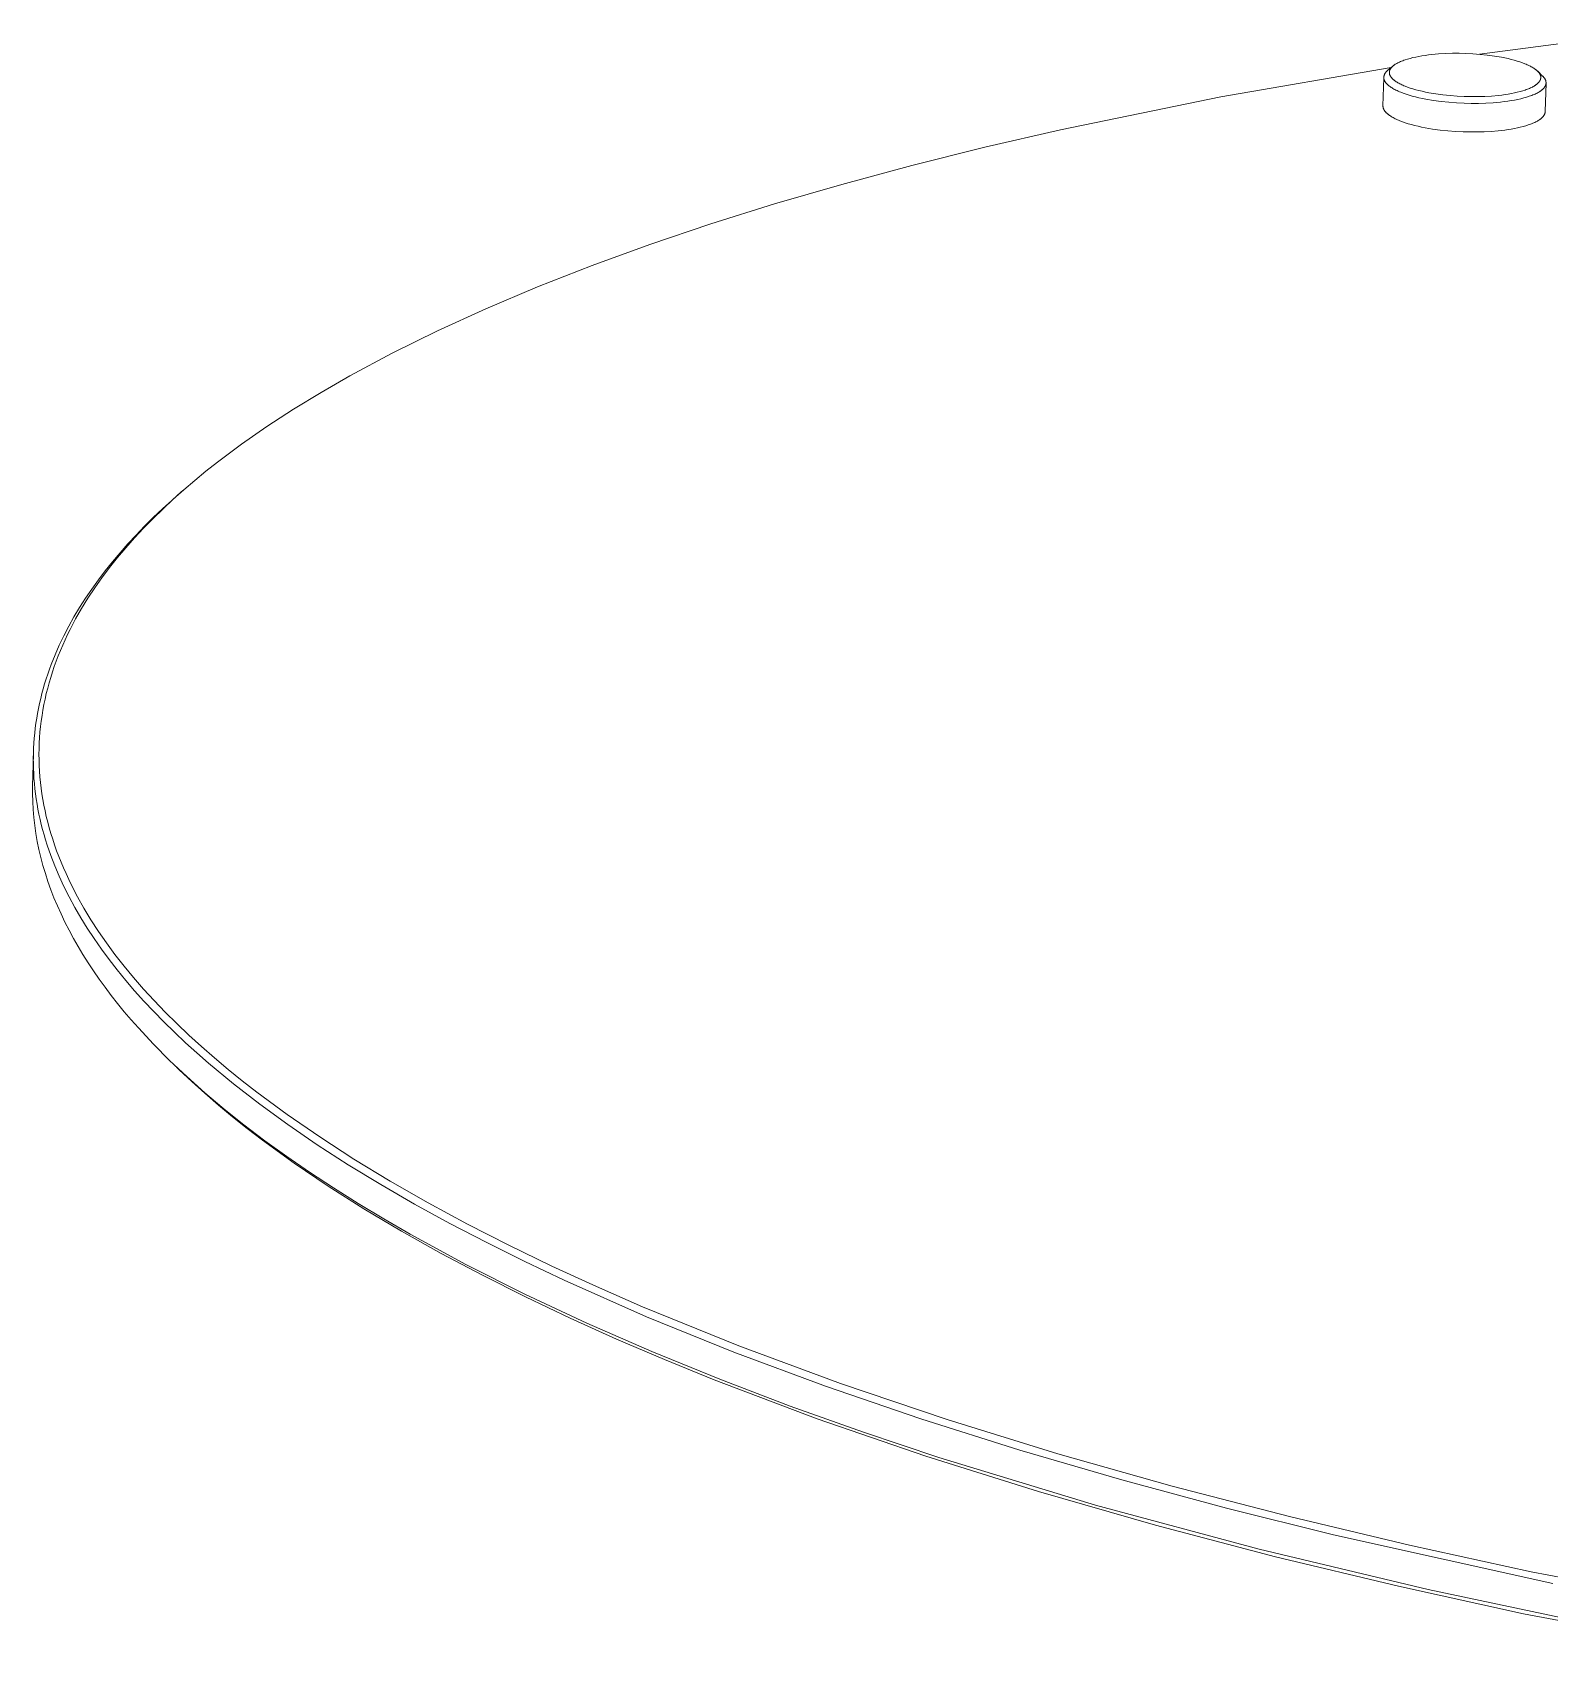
# Model space of a CAD drawing. Header units: inches. Extents: x 214 to 477, y -11 to 187.
# Drawn here: x 425.04 to 435.78, y 165.52 to 177.06 of the extents above; entities that cross this region are included whole.
import ezdxf

# ---------------------------------------------------------------- set-up
doc = ezdxf.new("R2010")
doc.units = ezdxf.units.IN
doc.layers.add('ZANO_R', color=7, linetype='Continuous', lineweight=0)

msp = doc.modelspace()

# ---------------------------------------------------------------- linework, layer by layer
at = {"layer": 'ZANO_R'}
for p, q in [((435.28633, 176.90789), (436.45971, 177.06146)), ((434.75946, 176.86831), (434.77692, 176.87387)), ((434.77692, 176.87387), (434.79548, 176.87913)), ((434.79548, 176.87913), (434.81505, 176.88406)), ((434.81505, 176.88406), (434.83555, 176.88866)), ((434.83555, 176.88866), (434.85689, 176.89291)), ((434.85689, 176.89291), (434.87897, 176.89678)), ((434.87897, 176.89678), (434.90169, 176.90029)), ((434.90169, 176.90029), (434.92496, 176.90341)), ((434.92496, 176.90341), (434.94866, 176.90615)), ((434.94866, 176.90615), (434.99696, 176.91049)), ((434.99696, 176.91049), (435.0458, 176.91334)), ((435.0458, 176.91334), (435.09446, 176.91477)), ((435.09446, 176.91477), (435.14226, 176.9149)), ((435.14226, 176.9149), (435.19041, 176.91379)), ((435.19041, 176.91379), (435.24012, 176.91135)), ((435.24012, 176.91135), (435.2908, 176.90749)), ((435.2908, 176.90749), (435.34176, 176.90214)), ((435.34176, 176.90214), (435.39221, 176.89528)), ((435.39221, 176.89528), (435.44131, 176.88694)), ((435.44131, 176.88694), (435.4651, 176.88224)), ((435.4651, 176.88224), (435.48824, 176.8772)), ((435.48824, 176.8772), (435.51064, 176.87183)), ((435.51064, 176.87183), (435.53219, 176.86617)), ((433.45455, 176.6057), (434.66142, 176.81391)), ((434.61073, 176.75469), (434.61035, 176.7527)), ((434.61117, 176.75666), (434.61073, 176.75469)), ((434.61168, 176.75861), (434.61117, 176.75666)), ((434.61226, 176.76055), (434.61168, 176.75861)), ((434.6129, 176.76246), (434.61226, 176.76055)), ((434.6136, 176.76435), (434.6129, 176.76246)), ((434.61437, 176.76622), (434.6136, 176.76435)), ((434.61521, 176.76806), (434.61437, 176.76622)), ((434.6161, 176.76987), (434.61521, 176.76806)), ((434.61706, 176.77165), (434.6161, 176.76987)), ((434.61808, 176.7734), (434.61706, 176.77165)), ((434.61915, 176.7751), (434.61808, 176.7734)), ((434.62029, 176.77678), (434.61915, 176.7751)), ((434.62148, 176.77841), (434.62029, 176.77678)), ((434.62272, 176.78), (434.62148, 176.77841)), ((434.62402, 176.78155), (434.62272, 176.78)), ((434.62537, 176.78305), (434.62402, 176.78155)), ((434.62677, 176.7845), (434.62537, 176.78305)), ((434.62822, 176.78591), (434.62677, 176.7845)), ((434.62972, 176.78727), (434.62822, 176.78591)), ((434.63126, 176.78857), (434.62972, 176.78727)), ((434.63284, 176.78982), (434.63126, 176.78857)), ((434.63447, 176.79102), (434.63284, 176.78982)), ((434.63614, 176.79216), (434.63447, 176.79102)), ((434.63614, 176.79216), (434.67211, 176.82311)), ((434.64835, 176.77903), (434.64836, 176.7799)), ((434.64835, 176.77817), (434.64835, 176.77903)), ((434.64838, 176.7773), (434.64835, 176.77817)), ((434.64836, 176.7799), (434.64838, 176.78077)), ((434.64838, 176.78077), (434.64843, 176.78165)), ((434.64842, 176.77643), (434.64838, 176.7773)), ((434.64848, 176.77557), (434.64842, 176.77643)), ((434.64843, 176.78165), (434.64849, 176.78252)), ((434.64855, 176.77471), (434.64848, 176.77557)), ((434.64849, 176.78252), (434.64857, 176.78339)), ((434.64864, 176.77384), (434.64855, 176.77471)), ((434.64857, 176.78339), (434.64867, 176.78427)), ((434.64875, 176.77298), (434.64864, 176.77384)), ((434.64867, 176.78427), (434.64879, 176.78515)), ((434.64888, 176.77213), (434.64875, 176.77298)), ((434.64879, 176.78515), (434.64893, 176.78602)), ((434.64902, 176.77127), (434.64888, 176.77213)), ((434.64893, 176.78602), (434.64908, 176.7869)), ((434.64918, 176.77041), (434.64902, 176.77127)), ((434.64908, 176.7869), (434.64925, 176.78778)), ((434.64935, 176.76956), (434.64918, 176.77041)), ((434.64925, 176.78778), (434.64944, 176.78866)), ((434.64954, 176.76871), (434.64935, 176.76956)), ((434.64944, 176.78866), (434.64965, 176.78954)), ((434.64975, 176.76786), (434.64954, 176.76871)), ((434.64965, 176.78954), (434.64988, 176.79042)), ((434.64997, 176.76701), (434.64975, 176.76786)), ((434.64988, 176.79042), (434.65013, 176.7913)), ((434.65021, 176.76616), (434.64997, 176.76701)), ((434.65013, 176.7913), (434.65039, 176.79219)), ((434.65047, 176.76531), (434.65021, 176.76616)), ((434.65039, 176.79219), (434.65067, 176.79307)), ((434.65103, 176.7636), (434.65047, 176.76531)), ((434.65067, 176.79307), (434.65098, 176.79395)), ((434.65098, 176.79395), (434.6513, 176.79484)), ((434.65166, 176.76188), (434.65103, 176.7636)), ((434.6513, 176.79484), (434.65164, 176.79572)), ((434.65164, 176.79572), (434.652, 176.79661)), ((434.65237, 176.76016), (434.65166, 176.76188)), ((434.652, 176.79661), (434.65238, 176.79749)), ((434.65314, 176.75843), (434.65237, 176.76016)), ((434.65238, 176.79749), (434.65278, 176.79838)), ((434.65278, 176.79838), (434.6532, 176.79926)), ((434.65398, 176.75669), (434.65314, 176.75843)), ((434.6532, 176.79926), (434.65364, 176.80015)), ((434.65364, 176.80015), (434.65457, 176.80192)), ((434.6549, 176.75495), (434.65398, 176.75669)), ((434.65457, 176.80192), (434.65559, 176.8037)), ((434.65589, 176.7532), (434.6549, 176.75495)), ((434.65559, 176.8037), (434.65668, 176.80547)), ((434.65668, 176.80547), (434.65786, 176.80724)), ((434.65786, 176.80724), (434.65912, 176.80901)), ((434.65912, 176.80901), (434.66045, 176.81078)), ((434.66045, 176.81078), (434.66187, 176.81255)), ((434.66187, 176.81255), (434.66337, 176.81432)), ((434.66337, 176.81432), (434.66496, 176.81608)), ((434.66496, 176.81608), (434.66662, 176.81784)), ((434.66662, 176.81784), (434.66837, 176.8196)), ((434.66837, 176.8196), (434.67021, 176.82135)), ((434.67021, 176.82135), (434.67213, 176.8231)), ((434.67213, 176.8231), (434.67413, 176.82484)), ((434.67413, 176.82484), (434.67621, 176.82658)), ((434.67621, 176.82658), (434.67838, 176.82831)), ((434.67838, 176.82831), (434.68064, 176.83003)), ((434.68064, 176.83003), (434.68297, 176.83175)), ((434.68297, 176.83175), (434.6854, 176.83346)), ((434.6854, 176.83346), (434.6879, 176.83516)), ((434.6879, 176.83516), (434.69049, 176.83686)), ((434.69049, 176.83686), (434.69593, 176.84022)), ((434.69593, 176.84022), (434.70169, 176.84354)), ((434.70169, 176.84354), (434.70779, 176.84683)), ((434.70779, 176.84683), (434.71422, 176.85006)), ((434.71422, 176.85006), (434.72098, 176.85325)), ((434.72098, 176.85325), (434.72805, 176.85638)), ((434.72805, 176.85638), (434.73544, 176.85945)), ((434.73544, 176.85945), (434.74314, 176.86247)), ((434.74314, 176.86247), (434.75115, 176.86542)), ((434.75115, 176.86542), (434.75946, 176.86831)), ((435.53219, 176.86617), (435.55281, 176.86022)), ((435.55281, 176.86022), (435.57242, 176.85402)), ((435.57242, 176.85402), (435.59095, 176.84758)), ((435.59095, 176.84758), (435.60833, 176.84095)), ((435.60833, 176.84095), (435.61657, 176.83756)), ((435.61657, 176.83756), (435.62451, 176.83414)), ((435.62451, 176.83414), (435.63213, 176.83068)), ((435.63213, 176.83068), (435.63945, 176.82719)), ((435.63945, 176.82719), (435.64644, 176.82367)), ((435.64644, 176.82367), (435.65311, 176.82013)), ((435.65311, 176.82013), (435.65946, 176.81656)), ((435.65946, 176.81656), (435.66548, 176.81298)), ((435.66548, 176.81298), (435.67118, 176.80938)), ((435.67118, 176.80938), (435.67655, 176.80578)), ((435.67655, 176.80578), (435.68159, 176.80217)), ((435.68159, 176.80217), (435.68631, 176.79856)), ((435.68631, 176.79856), (435.68855, 176.79675)), ((435.68855, 176.79675), (435.69071, 176.79494)), ((435.69071, 176.79494), (435.69278, 176.79314)), ((435.69278, 176.79314), (435.69478, 176.79133)), ((435.69478, 176.79133), (435.6967, 176.78953)), ((435.6967, 176.78953), (435.69853, 176.78773)), ((435.69853, 176.78773), (435.70029, 176.78594)), ((435.69854, 176.78774), (435.73318, 176.75382)), ((435.70029, 176.78594), (435.70197, 176.78414)), ((435.70197, 176.78414), (435.70357, 176.78235)), ((435.70357, 176.78235), (435.7051, 176.78057)), ((435.7051, 176.78057), (435.70655, 176.77878)), ((435.70655, 176.77878), (435.70792, 176.777)), ((435.70792, 176.777), (435.70921, 176.77523)), ((435.70921, 176.77523), (435.71043, 176.77346)), ((435.71043, 176.77346), (435.71157, 176.7717)), ((435.71157, 176.7717), (435.71264, 176.76994)), ((435.71264, 176.76994), (435.71364, 176.76819)), ((435.71364, 176.76819), (435.71457, 176.76645)), ((435.71457, 176.76645), (435.71542, 176.76471)), ((435.71542, 176.76471), (435.7162, 176.76298)), ((435.7162, 176.76298), (435.71691, 176.76126)), ((435.71691, 176.76126), (435.71755, 176.75954)), ((435.71755, 176.75954), (435.71812, 176.75784)), ((435.71812, 176.75784), (435.71838, 176.75699)), ((435.71838, 176.75699), (435.71863, 176.75614)), ((435.71863, 176.75614), (435.71885, 176.75529)), ((435.71885, 176.75529), (435.71906, 176.75444)), ((435.71906, 176.75444), (435.71926, 176.75359)), ((435.7351, 176.75203), (435.73318, 176.75382)), ((434.60327, 176.54248), (434.60894, 176.74165)), ((434.60954, 176.74467), (434.6095, 176.74265)), ((434.6095, 176.74265), (434.60954, 176.74063)), ((434.60964, 176.74669), (434.60954, 176.74467)), ((434.60954, 176.74063), (434.60965, 176.73861)), ((434.60981, 176.7487), (434.60964, 176.74669)), ((434.60965, 176.73861), (434.60982, 176.7366)), ((434.61005, 176.75071), (434.60981, 176.7487)), ((434.60982, 176.7366), (434.61006, 176.7346)), ((434.61035, 176.7527), (434.61005, 176.75071)), ((434.61006, 176.7346), (434.61037, 176.7326)), ((434.61037, 176.7326), (434.61075, 176.73062)), ((434.61075, 176.73062), (434.61101, 176.72971)), ((434.61101, 176.72971), (434.61128, 176.7288)), ((434.61128, 176.7288), (434.61188, 176.72697)), ((434.61188, 176.72697), (434.61256, 176.72513)), ((434.61256, 176.72513), (434.61331, 176.72328)), ((434.61331, 176.72328), (434.61414, 176.72143)), ((434.61414, 176.72143), (434.61504, 176.71956)), ((434.61504, 176.71956), (434.61602, 176.71769)), ((434.61602, 176.71769), (434.61708, 176.71582)), ((434.61708, 176.71582), (434.61822, 176.71393)), ((434.61822, 176.71393), (434.61944, 176.71204)), ((434.61944, 176.71204), (434.62073, 176.71015)), ((434.62073, 176.71015), (434.62211, 176.70825)), ((434.62211, 176.70825), (434.62357, 176.70634)), ((434.62357, 176.70634), (434.62511, 176.70443)), ((434.62511, 176.70443), (434.62674, 176.70251)), ((434.62674, 176.70251), (434.62845, 176.70059)), ((434.62845, 176.70059), (434.63024, 176.69867)), ((434.63024, 176.69867), (434.63211, 176.69674)), ((434.63211, 176.69674), (434.63407, 176.69481)), ((434.63407, 176.69481), (434.63612, 176.69288)), ((434.63612, 176.69288), (434.63825, 176.69095)), ((434.63825, 176.69095), (434.64047, 176.68901)), ((434.64047, 176.68901), (434.64277, 176.68707)), ((434.64277, 176.68707), (434.64516, 176.68514)), ((434.64516, 176.68514), (434.6502, 176.68126)), ((434.6502, 176.68126), (434.65559, 176.67739)), ((434.65559, 176.67739), (434.66133, 176.67352)), ((434.65695, 176.75144), (434.65589, 176.7532)), ((434.65808, 176.74968), (434.65695, 176.75144)), ((434.6593, 176.74791), (434.65808, 176.74968)), ((434.66058, 176.74613), (434.6593, 176.74791)), ((434.66194, 176.74435), (434.66058, 176.74613)), ((434.66133, 176.67352), (434.66742, 176.66966)), ((434.66338, 176.74257), (434.66194, 176.74435)), ((434.6649, 176.74078), (434.66338, 176.74257)), ((434.66649, 176.73899), (434.6649, 176.74078)), ((434.66817, 176.7372), (434.66649, 176.73899)), ((434.66742, 176.66966), (434.67386, 176.66582)), ((434.66992, 176.7354), (434.66817, 176.7372)), ((434.67175, 176.7336), (434.66992, 176.7354)), ((434.67366, 176.73179), (434.67175, 176.7336)), ((434.67565, 176.72999), (434.67366, 176.73179)), ((434.67386, 176.66582), (434.68066, 176.66199)), ((434.67771, 176.72818), (434.67565, 176.72999)), ((434.67987, 176.72637), (434.67771, 176.72818)), ((434.6821, 176.72457), (434.67987, 176.72637)), ((434.68066, 176.66199), (434.68779, 176.65819)), ((434.6868, 176.72095), (434.6821, 176.72457)), ((434.69183, 176.71733), (434.6868, 176.72095)), ((434.68779, 176.65819), (434.69528, 176.65441)), ((434.69719, 176.71372), (434.69183, 176.71733)), ((434.69528, 176.65441), (434.70311, 176.65067)), ((434.70288, 176.71012), (434.69719, 176.71372)), ((434.70889, 176.70654), (434.70288, 176.71012)), ((434.70311, 176.65067), (434.71127, 176.64695)), ((434.71523, 176.70297), (434.70889, 176.70654)), ((434.71127, 176.64695), (434.71977, 176.64328)), ((434.72189, 176.69942), (434.71523, 176.70297)), ((434.71977, 176.64328), (434.7286, 176.63965)), ((434.72888, 176.6959), (434.72189, 176.69942)), ((434.7286, 176.63965), (434.74721, 176.63252)), ((434.73618, 176.6924), (434.72888, 176.6959)), ((434.7438, 176.68893), (434.73618, 176.6924)), ((434.75174, 176.68551), (434.7438, 176.68893)), ((434.75998, 176.68212), (434.75174, 176.68551)), ((434.77735, 176.67547), (434.75998, 176.68212)), ((434.79588, 176.66903), (434.77735, 176.67547)), ((434.81549, 176.66281), (434.79588, 176.66903)), ((434.83612, 176.65685), (434.81549, 176.66281)), ((434.85768, 176.65117), (434.83612, 176.65685)), ((434.88009, 176.6458), (434.85768, 176.65117)), ((434.90325, 176.64074), (434.88009, 176.6458)), ((434.92706, 176.63603), (434.90325, 176.64074)), ((435.55404, 176.63896), (435.53354, 176.63435)), ((435.5736, 176.64391), (435.55404, 176.63896)), ((435.59215, 176.64918), (435.5736, 176.64391)), ((435.60961, 176.65475), (435.59215, 176.64918)), ((435.61791, 176.65764), (435.60961, 176.65475)), ((435.62591, 176.6606), (435.61791, 176.65764)), ((435.6336, 176.66362), (435.62591, 176.6606)), ((435.64098, 176.6667), (435.6336, 176.66362)), ((435.64804, 176.66984), (435.64098, 176.6667)), ((435.65479, 176.67303), (435.64804, 176.66984)), ((435.6612, 176.67627), (435.65479, 176.67303)), ((435.66729, 176.67956), (435.6612, 176.67627)), ((435.67304, 176.68288), (435.66729, 176.67956)), ((435.67846, 176.68625), (435.67304, 176.68288)), ((435.68104, 176.68795), (435.67846, 176.68625)), ((435.68354, 176.68965), (435.68104, 176.68795)), ((435.68596, 176.69136), (435.68354, 176.68965)), ((435.68829, 176.69308), (435.68596, 176.69136)), ((435.69053, 176.69481), (435.68829, 176.69308)), ((435.69269, 176.69654), (435.69053, 176.69481)), ((435.69477, 176.69828), (435.69269, 176.69654)), ((435.69676, 176.70003), (435.69477, 176.69828)), ((435.69867, 176.70178), (435.69676, 176.70003)), ((435.7005, 176.70353), (435.69867, 176.70178)), ((435.70224, 176.70529), (435.7005, 176.70353)), ((435.70072, 176.63691), (435.70689, 176.64048)), ((435.70389, 176.70705), (435.70224, 176.70529)), ((435.70547, 176.70881), (435.70389, 176.70705)), ((435.70696, 176.71058), (435.70547, 176.70881)), ((435.70689, 176.64048), (435.71269, 176.64409)), ((435.70837, 176.71235), (435.70696, 176.71058)), ((435.7097, 176.71412), (435.70837, 176.71235)), ((435.71095, 176.71589), (435.7097, 176.71412)), ((435.71211, 176.71767), (435.71095, 176.71589)), ((435.7132, 176.71944), (435.71211, 176.71767)), ((435.71269, 176.64409), (435.71546, 176.64591)), ((435.71421, 176.72122), (435.7132, 176.71944)), ((435.71513, 176.72299), (435.71421, 176.72122)), ((435.71557, 176.72388), (435.71513, 176.72299)), ((435.71546, 176.64591), (435.71813, 176.64773)), ((435.71598, 176.72476), (435.71557, 176.72388)), ((435.71638, 176.72565), (435.71598, 176.72476)), ((435.71675, 176.72653), (435.71638, 176.72565)), ((435.71711, 176.72742), (435.71675, 176.72653)), ((435.71744, 176.72831), (435.71711, 176.72742)), ((435.71776, 176.72919), (435.71744, 176.72831)), ((435.71806, 176.73007), (435.71776, 176.72919)), ((435.71834, 176.73096), (435.71806, 176.73007)), ((435.71813, 176.64773), (435.72072, 176.64957)), ((435.7186, 176.73184), (435.71834, 176.73096)), ((435.71884, 176.73272), (435.7186, 176.73184)), ((435.71906, 176.7336), (435.71884, 176.73272)), ((435.71927, 176.73449), (435.71906, 176.7336)), ((435.71926, 176.75359), (435.71944, 176.75273)), ((435.71945, 176.73537), (435.71927, 176.73449)), ((435.71944, 176.75273), (435.7196, 176.75188)), ((435.71962, 176.73624), (435.71945, 176.73537)), ((435.7196, 176.75188), (435.71975, 176.75102)), ((435.71977, 176.73712), (435.71962, 176.73624)), ((435.71975, 176.75102), (435.71988, 176.75016)), ((435.7199, 176.738), (435.71977, 176.73712)), ((435.71988, 176.75016), (435.71999, 176.7493)), ((435.72001, 176.73888), (435.7199, 176.738)), ((435.71999, 176.7493), (435.72009, 176.74844)), ((435.72011, 176.73975), (435.72001, 176.73888)), ((435.72009, 176.74844), (435.72017, 176.74758)), ((435.72018, 176.74063), (435.72011, 176.73975)), ((435.72017, 176.74758), (435.72023, 176.74671)), ((435.72024, 176.7415), (435.72018, 176.74063)), ((435.72023, 176.74671), (435.72027, 176.74585)), ((435.72028, 176.74237), (435.72024, 176.7415)), ((435.72027, 176.74585), (435.7203, 176.74498)), ((435.72031, 176.74324), (435.72028, 176.74237)), ((435.7203, 176.74498), (435.72031, 176.74411)), ((435.72031, 176.74411), (435.72031, 176.74324)), ((435.72072, 176.64957), (435.72322, 176.65141)), ((435.72322, 176.65141), (435.72562, 176.65326)), ((435.72562, 176.65326), (435.72794, 176.65512)), ((435.72794, 176.65512), (435.73016, 176.65698)), ((435.73016, 176.65698), (435.7323, 176.65885)), ((435.7323, 176.65885), (435.73434, 176.66073)), ((435.73434, 176.66073), (435.7363, 176.6626)), ((435.73696, 176.75018), (435.7351, 176.75203)), ((435.7363, 176.6626), (435.73816, 176.66449)), ((435.73876, 176.74827), (435.73696, 176.75018)), ((435.73816, 176.66449), (435.73994, 176.66638)), ((435.74049, 176.7463), (435.73876, 176.74827)), ((435.73994, 176.66638), (435.74163, 176.66827)), ((435.74216, 176.74428), (435.74049, 176.7463)), ((435.74163, 176.66827), (435.74322, 176.67016)), ((435.74376, 176.7422), (435.74216, 176.74428)), ((435.74322, 176.67016), (435.74473, 176.67206)), ((435.74529, 176.74007), (435.74376, 176.7422)), ((435.74473, 176.67206), (435.74616, 176.67395)), ((435.74675, 176.73789), (435.74529, 176.74007)), ((435.74616, 176.67395), (435.74749, 176.67585)), ((435.74814, 176.73566), (435.74675, 176.73789)), ((435.74749, 176.67585), (435.74874, 176.67775)), ((435.74945, 176.73339), (435.74814, 176.73566)), ((435.74874, 176.67775), (435.74991, 176.67966)), ((435.75069, 176.73108), (435.74945, 176.73339)), ((435.74991, 176.67966), (435.75098, 176.68156)), ((435.75185, 176.72873), (435.75069, 176.73108)), ((435.75098, 176.68156), (435.75197, 176.68346)), ((435.75749, 176.70423), (435.75161, 176.50238)), ((435.75294, 176.72634), (435.75185, 176.72873)), ((435.75197, 176.68346), (435.75244, 176.68441)), ((435.75244, 176.68441), (435.75288, 176.68536)), ((435.75288, 176.68536), (435.75331, 176.68631)), ((435.75394, 176.72392), (435.75294, 176.72634)), ((435.75331, 176.68631), (435.75371, 176.68726)), ((435.75371, 176.68726), (435.75409, 176.68821)), ((435.75487, 176.72146), (435.75394, 176.72392)), ((435.75409, 176.68821), (435.75445, 176.68916)), ((435.75445, 176.68916), (435.75479, 176.6901)), ((435.75479, 176.6901), (435.75511, 176.69105)), ((435.75571, 176.71898), (435.75487, 176.72146)), ((435.75511, 176.69105), (435.75541, 176.692)), ((435.75541, 176.692), (435.75569, 176.69294)), ((435.75569, 176.69294), (435.75595, 176.69389)), ((435.75595, 176.71807), (435.75571, 176.71898)), ((435.75618, 176.71716), (435.75595, 176.71807)), ((435.75595, 176.69389), (435.75618, 176.69483)), ((435.75639, 176.71625), (435.75618, 176.71716)), ((435.75618, 176.69483), (435.7564, 176.69578)), ((435.75658, 176.71533), (435.75639, 176.71625)), ((435.7564, 176.69578), (435.7566, 176.69672)), ((435.75676, 176.71441), (435.75658, 176.71533)), ((435.7566, 176.69672), (435.75678, 176.69766)), ((435.75691, 176.7135), (435.75676, 176.71441)), ((435.75678, 176.69766), (435.75694, 176.6986)), ((435.75705, 176.71258), (435.75691, 176.7135)), ((435.75694, 176.6986), (435.75708, 176.69954)), ((435.75717, 176.71166), (435.75705, 176.71258)), ((435.75708, 176.69954), (435.7572, 176.70048)), ((435.75728, 176.71073), (435.75717, 176.71166)), ((435.7572, 176.70048), (435.7573, 176.70142)), ((435.75736, 176.70981), (435.75728, 176.71073)), ((435.7573, 176.70142), (435.75738, 176.70236)), ((435.75743, 176.70888), (435.75736, 176.70981)), ((435.75738, 176.70236), (435.75745, 176.70329)), ((435.75748, 176.70795), (435.75743, 176.70888)), ((435.75745, 176.70329), (435.75749, 176.70423)), ((435.75751, 176.70702), (435.75748, 176.70795)), ((435.75749, 176.70423), (435.75752, 176.70516)), ((435.75752, 176.70609), (435.75751, 176.70702)), ((435.75752, 176.70516), (435.75752, 176.70609)), ((432.32137, 176.37388), (433.45455, 176.6057)), ((434.60327, 176.54247), (434.60325, 176.54089)), ((434.60325, 176.54089), (434.60329, 176.5393)), ((434.60329, 176.5393), (434.60338, 176.53772)), ((434.60338, 176.53772), (434.60352, 176.53614)), ((434.60352, 176.53614), (434.60371, 176.53457)), ((434.60371, 176.53457), (434.60395, 176.533)), ((434.60395, 176.533), (434.60425, 176.53144)), ((434.60425, 176.53144), (434.60459, 176.5299)), ((434.60459, 176.5299), (434.60499, 176.52836)), ((434.60499, 176.52836), (434.60525, 176.52745)), ((434.60525, 176.52745), (434.60552, 176.52654)), ((434.60552, 176.52654), (434.60612, 176.52471)), ((434.60612, 176.52471), (434.6068, 176.52287)), ((434.74721, 176.63252), (434.76706, 176.62562)), ((434.76706, 176.62562), (434.78807, 176.61896)), ((434.78807, 176.61896), (434.81018, 176.61257)), ((434.81018, 176.61257), (434.83328, 176.60649)), ((434.83328, 176.60649), (434.85729, 176.60073)), ((434.85729, 176.60073), (434.8821, 176.59531)), ((434.8821, 176.59531), (434.90762, 176.59026)), ((434.90762, 176.59026), (434.96029, 176.5813)), ((434.97623, 176.62767), (434.92706, 176.63603)), ((434.96029, 176.5813), (435.01441, 176.57394)), ((435.02674, 176.6208), (434.97623, 176.62767)), ((435.01441, 176.57394), (435.06909, 176.56819)), ((435.07776, 176.61544), (435.02674, 176.6208)), ((435.06909, 176.56819), (435.12347, 176.56405)), ((435.12852, 176.61157), (435.07776, 176.61544)), ((435.12347, 176.56405), (435.17681, 176.56143)), ((435.17831, 176.60913), (435.12852, 176.61157)), ((435.17681, 176.56143), (435.22848, 176.56024)), ((435.22652, 176.60802), (435.17831, 176.60913)), ((435.2744, 176.60815), (435.22652, 176.60802)), ((435.22848, 176.56024), (435.27977, 176.56039)), ((435.32311, 176.6096), (435.2744, 176.60815)), ((435.27977, 176.56039), (435.33197, 176.56193)), ((435.37202, 176.61246), (435.32311, 176.6096)), ((435.33197, 176.56193), (435.38436, 176.565)), ((435.42037, 176.61681), (435.37202, 176.61246)), ((435.38436, 176.565), (435.43617, 176.56967)), ((435.44409, 176.61956), (435.42037, 176.61681)), ((435.43617, 176.56967), (435.46159, 176.57261)), ((435.46737, 176.62269), (435.44409, 176.61956)), ((435.46159, 176.57261), (435.48653, 176.57597)), ((435.4901, 176.62621), (435.46737, 176.62269)), ((435.48653, 176.57597), (435.51089, 176.57974)), ((435.51219, 176.63009), (435.4901, 176.62621)), ((435.51089, 176.57974), (435.53456, 176.5839)), ((435.53354, 176.63435), (435.51219, 176.63009)), ((435.53456, 176.5839), (435.55742, 176.58847)), ((435.55742, 176.58847), (435.57939, 176.59341)), ((435.57939, 176.59341), (435.60035, 176.59871)), ((435.60035, 176.59871), (435.62023, 176.60436)), ((435.62023, 176.60436), (435.63893, 176.61033)), ((435.63893, 176.61033), (435.64782, 176.61343)), ((435.64782, 176.61343), (435.65639, 176.6166)), ((435.65639, 176.6166), (435.66463, 176.61984)), ((435.66463, 176.61984), (435.67254, 176.62314)), ((435.67254, 176.62314), (435.68011, 176.6265)), ((435.68011, 176.6265), (435.68733, 176.62992)), ((435.68733, 176.62992), (435.6942, 176.63339)), ((435.6942, 176.63339), (435.70072, 176.63691)), ((434.6068, 176.52287), (434.60755, 176.52102)), ((434.60755, 176.52102), (434.60838, 176.51916)), ((434.60838, 176.51916), (434.60928, 176.5173)), ((434.60928, 176.5173), (434.61026, 176.51543)), ((434.61026, 176.51543), (434.61132, 176.51355)), ((434.61132, 176.51355), (434.61246, 176.51166)), ((434.61246, 176.51166), (434.61368, 176.50977)), ((434.61368, 176.50977), (434.61497, 176.50788)), ((434.61497, 176.50788), (434.61635, 176.50597)), ((434.61635, 176.50597), (434.61781, 176.50406)), ((434.61781, 176.50406), (434.61935, 176.50215)), ((434.61935, 176.50215), (434.62097, 176.50023)), ((434.62097, 176.50023), (434.62268, 176.49831)), ((434.62268, 176.49831), (434.62447, 176.49639)), ((434.62447, 176.49639), (434.62635, 176.49446)), ((434.62635, 176.49446), (434.62831, 176.49253)), ((434.62831, 176.49253), (434.63035, 176.49059)), ((434.63035, 176.49059), (434.63248, 176.48866)), ((434.63248, 176.48866), (434.6347, 176.48672)), ((434.6347, 176.48672), (434.637, 176.48478)), ((434.637, 176.48478), (434.63939, 176.48284)), ((434.63939, 176.48284), (434.64443, 176.47896)), ((434.64443, 176.47896), (434.64982, 176.47509)), ((434.64982, 176.47509), (434.65556, 176.47122)), ((434.65556, 176.47122), (434.66165, 176.46736)), ((434.66165, 176.46736), (434.66809, 176.46351)), ((434.66809, 176.46351), (434.67489, 176.45968)), ((434.67489, 176.45968), (434.68202, 176.45588)), ((434.68202, 176.45588), (434.68951, 176.4521)), ((434.68951, 176.4521), (434.69733, 176.44835)), ((434.69733, 176.44835), (434.7055, 176.44463)), ((434.7055, 176.44463), (434.71399, 176.44095)), ((434.71399, 176.44095), (434.72282, 176.43732)), ((434.72282, 176.43732), (434.74143, 176.43019)), ((434.74143, 176.43019), (434.76128, 176.42328)), ((434.76128, 176.42328), (434.78229, 176.41662)), ((434.78229, 176.41662), (434.80439, 176.41023)), ((434.80439, 176.41023), (434.82749, 176.40414)), ((435.63127, 176.40743), (435.63969, 176.41033)), ((435.63969, 176.41033), (435.64782, 176.41329)), ((435.64782, 176.41329), (435.65567, 176.41631)), ((435.65567, 176.41631), (435.66322, 176.41939)), ((435.66322, 176.41939), (435.67048, 176.42252)), ((435.67048, 176.42252), (435.67743, 176.42571)), ((435.67743, 176.42571), (435.68408, 176.42894)), ((435.68408, 176.42894), (435.69042, 176.43222)), ((435.69042, 176.43222), (435.69644, 176.43554)), ((435.69644, 176.43554), (435.70216, 176.43891)), ((435.70216, 176.43891), (435.70755, 176.4423)), ((435.70755, 176.4423), (435.71263, 176.44573)), ((435.71263, 176.44573), (435.71505, 176.44746)), ((435.71505, 176.44746), (435.71738, 176.44919)), ((435.71738, 176.44919), (435.71964, 176.45093)), ((435.71964, 176.45093), (435.72182, 176.45267)), ((435.72182, 176.45267), (435.72392, 176.45443)), ((435.72392, 176.45443), (435.72594, 176.45618)), ((435.72594, 176.45618), (435.72789, 176.45794)), ((435.72789, 176.45794), (435.72975, 176.45971)), ((435.72975, 176.45971), (435.73153, 176.46148)), ((435.73153, 176.46148), (435.73323, 176.46325)), ((435.73323, 176.46325), (435.73486, 176.46502)), ((435.73486, 176.46502), (435.73641, 176.4668)), ((435.73641, 176.4668), (435.73788, 176.46858)), ((435.73788, 176.46858), (435.73927, 176.47037)), ((435.73927, 176.47037), (435.74058, 176.47215)), ((435.74058, 176.47215), (435.74182, 176.47394)), ((435.74182, 176.47394), (435.74298, 176.47572)), ((435.74298, 176.47572), (435.74407, 176.47751)), ((435.74407, 176.47751), (435.74508, 176.4793)), ((435.74508, 176.4793), (435.74601, 176.48108)), ((435.74601, 176.48108), (435.74687, 176.48287)), ((435.74687, 176.48287), (435.74766, 176.48465)), ((435.74766, 176.48465), (435.74803, 176.48555)), ((435.74803, 176.48555), (435.74838, 176.48644)), ((435.74838, 176.48644), (435.7487, 176.48733)), ((435.7487, 176.48733), (435.74902, 176.48822)), ((435.74902, 176.48822), (435.74931, 176.48911)), ((435.74931, 176.48911), (435.74959, 176.49)), ((435.74959, 176.49), (435.74984, 176.49089)), ((435.74984, 176.49089), (435.75008, 176.49178)), ((435.75008, 176.49178), (435.75031, 176.49267)), ((435.75031, 176.49267), (435.75051, 176.49355)), ((435.75051, 176.49355), (435.7507, 176.49444)), ((435.7507, 176.49444), (435.75087, 176.49532)), ((435.75087, 176.49532), (435.75102, 176.49621)), ((435.75102, 176.49621), (435.75116, 176.49709)), ((435.75116, 176.49709), (435.75127, 176.49798)), ((435.75127, 176.49798), (435.75138, 176.49886)), ((435.75138, 176.49886), (435.75146, 176.49974)), ((435.75146, 176.49974), (435.75153, 176.50062)), ((435.75153, 176.50062), (435.75158, 176.5015)), ((435.75158, 176.5015), (435.75161, 176.50238)), ((431.78424, 176.24987), (432.32137, 176.37388)), ((434.82749, 176.40414), (434.8515, 176.39837)), ((434.8515, 176.39837), (434.87631, 176.39295)), ((434.87631, 176.39295), (434.90182, 176.3879)), ((434.90182, 176.3879), (434.95449, 176.37894)), ((434.95449, 176.37894), (435.0086, 176.37157)), ((435.0086, 176.37157), (435.06327, 176.36582)), ((435.06327, 176.36582), (435.11765, 176.36167)), ((435.11765, 176.36167), (435.17098, 176.35906)), ((435.17098, 176.35906), (435.22264, 176.35787)), ((435.22264, 176.35787), (435.27077, 176.35797)), ((435.27077, 176.35797), (435.31973, 176.3593)), ((435.31973, 176.3593), (435.36895, 176.36196)), ((435.36895, 176.36196), (435.41778, 176.36603)), ((435.41778, 176.36603), (435.46552, 176.37153)), ((435.46552, 176.37153), (435.48875, 176.37483)), ((435.48875, 176.37483), (435.51144, 176.37848)), ((435.51144, 176.37848), (435.53349, 176.38249)), ((435.53349, 176.38249), (435.55482, 176.38684)), ((435.55482, 176.38684), (435.57534, 176.39152)), ((435.57534, 176.39152), (435.59497, 176.39653)), ((435.59497, 176.39653), (435.61364, 176.40184)), ((435.61364, 176.40184), (435.63127, 176.40743)), ((431.26752, 176.12087), (431.78424, 176.24987)), ((430.77173, 175.98722), (431.26752, 176.12087)), ((430.29724, 175.84926), (430.77173, 175.98722)), ((429.84439, 175.70733), (430.29724, 175.84926)), ((429.4134, 175.56177), (429.84439, 175.70733)), ((429.00441, 175.41292), (429.4134, 175.56177)), ((428.61751, 175.26113), (429.00441, 175.41292)), ((428.25266, 175.10675), (428.61751, 175.26113)), ((427.90981, 174.95009), (428.25266, 175.10675)), ((427.5888, 174.7915), (427.90981, 174.95009)), ((427.28941, 174.63128), (427.5888, 174.7915)), ((427.08625, 174.5146), (427.28941, 174.63128)), ((426.89066, 174.39516), (427.08625, 174.5146)), ((426.70303, 174.27298), (426.89066, 174.39516)), ((426.52375, 174.1481), (426.70303, 174.27298)), ((426.43736, 174.08466), (426.52375, 174.1481)), ((426.27134, 173.9558), (426.35321, 174.02056)), ((426.35321, 174.02056), (426.43736, 174.08466)), ((426.11464, 173.82434), (426.1918, 173.89039)), ((426.1918, 173.89039), (426.27134, 173.9558)), ((425.96765, 173.69034), (426.03991, 173.75766)), ((426.09734, 173.80949), (426.0292, 173.7495)), ((426.03991, 173.75766), (426.11464, 173.82434)), ((426.09734, 173.80949), (426.11459, 173.8244)), ((425.89792, 173.62241), (425.96765, 173.69034)), ((425.96306, 173.689), (425.89896, 173.62799)), ((426.0292, 173.7495), (425.96306, 173.689)), ((425.76621, 173.48471), (425.83076, 173.55386)), ((425.83691, 173.56648), (425.77697, 173.50448)), ((425.83076, 173.55386), (425.89792, 173.62241)), ((425.89896, 173.62799), (425.83691, 173.56648)), ((425.64515, 173.34464), (425.70432, 173.41497)), ((425.71916, 173.44198), (425.66352, 173.37901)), ((425.70432, 173.41497), (425.76621, 173.48471)), ((425.77697, 173.50448), (425.71916, 173.44198)), ((425.61008, 173.31556), (425.55888, 173.25164)), ((425.58872, 173.27373), (425.64515, 173.34464)), ((425.66352, 173.37901), (425.61008, 173.31556)), ((425.50994, 173.18726), (425.4633, 173.12242)), ((425.4843, 173.13024), (425.53509, 173.20226)), ((425.55888, 173.25164), (425.50994, 173.18726)), ((425.53509, 173.20226), (425.58872, 173.27373)), ((425.4633, 173.12242), (425.41898, 173.05715)), ((425.4364, 173.05767), (425.4843, 173.13024)), ((425.37703, 172.99143), (425.33747, 172.92529)), ((425.3494, 172.91095), (425.39141, 172.98457)), ((425.41898, 173.05715), (425.37703, 172.99143)), ((425.39141, 172.98457), (425.4364, 173.05767)), ((425.30033, 172.85873), (425.26564, 172.79175)), ((425.29203, 172.79957), (425.31039, 172.83682)), ((425.33747, 172.92529), (425.30033, 172.85873)), ((425.31039, 172.83682), (425.3494, 172.91095)), ((425.23343, 172.72438), (425.20373, 172.65662)), ((425.26564, 172.79175), (425.23343, 172.72438)), ((425.24156, 172.68709), (425.25761, 172.7247)), ((425.25761, 172.7247), (425.27443, 172.7622)), ((425.27443, 172.7622), (425.29203, 172.79957)), ((425.20373, 172.65662), (425.17657, 172.58847)), ((425.19811, 172.57356), (425.21181, 172.61152)), ((425.21181, 172.61152), (425.22629, 172.64936)), ((425.22629, 172.64936), (425.24156, 172.68709)), ((425.14063, 172.48557), (425.12995, 172.45108)), ((425.15196, 172.51996), (425.14063, 172.48557)), ((425.16394, 172.55426), (425.15196, 172.51996)), ((425.16182, 172.45903), (425.17311, 172.49732)), ((425.17657, 172.58847), (425.16394, 172.55426)), ((425.17311, 172.49732), (425.18521, 172.53549)), ((425.18521, 172.53549), (425.19811, 172.57356)), ((425.11055, 172.38186), (425.10183, 172.34712)), ((425.11992, 172.41651), (425.11055, 172.38186)), ((425.12995, 172.45108), (425.11992, 172.41651)), ((425.13278, 172.34354), (425.14165, 172.38214)), ((425.14165, 172.38214), (425.15133, 172.42064)), ((425.15133, 172.42064), (425.16182, 172.45903)), ((425.0864, 172.27739), (425.07968, 172.2424)), ((425.09378, 172.31229), (425.0864, 172.27739)), ((425.10183, 172.34712), (425.09378, 172.31229)), ((425.11113, 172.22714), (425.11752, 172.26604)), ((425.11752, 172.26604), (425.12474, 172.30484)), ((425.12474, 172.30484), (425.13278, 172.34354)), ((425.06827, 172.1722), (425.06357, 172.13698)), ((425.07364, 172.20734), (425.06827, 172.1722)), ((425.07968, 172.2424), (425.07364, 172.20734)), ((425.09696, 172.1099), (425.10084, 172.14907)), ((425.10084, 172.14907), (425.10557, 172.18815)), ((425.10557, 172.18815), (425.11113, 172.22714)), ((425.05358, 172.03088), (425.05162, 171.99537)), ((425.05623, 172.06632), (425.05358, 172.03088)), ((425.05956, 172.10168), (425.05623, 172.06632)), ((425.06357, 172.13698), (425.05956, 172.10168)), ((425.09036, 171.99186), (425.09171, 172.03129)), ((425.09171, 172.03129), (425.09391, 172.07064)), ((425.09391, 172.07064), (425.09696, 172.1099)), ((425.04501, 171.72928), (425.05022, 171.95459)), ((425.05035, 171.9598), (425.04977, 171.92415)), ((425.04977, 171.92415), (425.04989, 171.88845)), ((425.05162, 171.99537), (425.05035, 171.9598)), ((425.08986, 171.95234), (425.09036, 171.99186)), ((425.09022, 171.91275), (425.08986, 171.95234)), ((425.09144, 171.87308), (425.09022, 171.91275)), ((425.04989, 171.88845), (425.0507, 171.85267)), ((425.0507, 171.85267), (425.05221, 171.81684)), ((425.05221, 171.81684), (425.05442, 171.78094)), ((425.09352, 171.83333), (425.09144, 171.87308)), ((425.09646, 171.79351), (425.09352, 171.83333)), ((425.10027, 171.75362), (425.09646, 171.79351)), ((425.04457, 171.67353), (425.04501, 171.72928)), ((425.05442, 171.78094), (425.05734, 171.74499)), ((425.05734, 171.74499), (425.06096, 171.70898)), ((425.06096, 171.70898), (425.06529, 171.67291)), ((425.10495, 171.71366), (425.10027, 171.75362)), ((425.1105, 171.67363), (425.10495, 171.71366)), ((425.04582, 171.61763), (425.04457, 171.67353)), ((425.04879, 171.56158), (425.04582, 171.61763)), ((425.06529, 171.67291), (425.07033, 171.63679)), ((425.07033, 171.63679), (425.07608, 171.60062)), ((425.07608, 171.60062), (425.08254, 171.5644)), ((425.08254, 171.5644), (425.08972, 171.52812)), ((425.11693, 171.63354), (425.1105, 171.67363)), ((425.12424, 171.59338), (425.11693, 171.63354)), ((425.13242, 171.55317), (425.12424, 171.59338)), ((425.05346, 171.50538), (425.04879, 171.56158)), ((425.05985, 171.44904), (425.05346, 171.50538)), ((425.06798, 171.39257), (425.05985, 171.44904)), ((425.08972, 171.52812), (425.09762, 171.4918)), ((425.09762, 171.4918), (425.10623, 171.45544)), ((425.10623, 171.45544), (425.11556, 171.41903)), ((425.14149, 171.5129), (425.13242, 171.55317)), ((425.15144, 171.47257), (425.14149, 171.5129)), ((425.16228, 171.43219), (425.15144, 171.47257)), ((425.07784, 171.33598), (425.06798, 171.39257)), ((425.08944, 171.27926), (425.07784, 171.33598)), ((425.11556, 171.41903), (425.12561, 171.38258)), ((425.12561, 171.38258), (425.13638, 171.34609)), ((425.13638, 171.34609), (425.14788, 171.30956)), ((425.17401, 171.39176), (425.16228, 171.43219)), ((425.18663, 171.35129), (425.17401, 171.39176)), ((425.20014, 171.31077), (425.18663, 171.35129)), ((425.10279, 171.22244), (425.08944, 171.27926)), ((425.1179, 171.16551), (425.10279, 171.22244)), ((425.14788, 171.30956), (425.17305, 171.23639)), ((425.17305, 171.23639), (425.20113, 171.16309)), ((425.21454, 171.2702), (425.20014, 171.31077)), ((425.22984, 171.22959), (425.21454, 171.2702)), ((425.24604, 171.18895), (425.22984, 171.22959)), ((425.13476, 171.10848), (425.1179, 171.16551)), ((425.15339, 171.05135), (425.13476, 171.10848)), ((425.20113, 171.16309), (425.23213, 171.08967)), ((425.26313, 171.14827), (425.24604, 171.18895)), ((425.28112, 171.10756), (425.26313, 171.14827)), ((425.30001, 171.06682), (425.28112, 171.10756)), ((425.17379, 170.99415), (425.15339, 171.05135)), ((425.19596, 170.93686), (425.17379, 170.99415)), ((425.23213, 171.08967), (425.26605, 171.01615)), ((425.26605, 171.01615), (425.30289, 170.94254)), ((425.31981, 171.02604), (425.30001, 171.06682)), ((425.3621, 170.94443), (425.31981, 171.02604)), ((425.21991, 170.8795), (425.19596, 170.93686)), ((425.24564, 170.82207), (425.21991, 170.8795)), ((425.30289, 170.94254), (425.34268, 170.86885)), ((425.408, 170.86273), (425.3621, 170.94443)), ((425.27315, 170.76459), (425.24564, 170.82207)), ((425.30245, 170.70706), (425.27315, 170.76459)), ((425.34268, 170.86885), (425.38539, 170.79511)), ((425.38539, 170.79511), (425.43105, 170.72132)), ((425.45752, 170.78097), (425.408, 170.86273)), ((425.51066, 170.69917), (425.45752, 170.78097)), ((425.33354, 170.64948), (425.30245, 170.70706)), ((425.36641, 170.59187), (425.33354, 170.64948)), ((425.43105, 170.72132), (425.47965, 170.6475)), ((425.47965, 170.6475), (425.53118, 170.57367)), ((425.56742, 170.61735), (425.51066, 170.69917)), ((425.40108, 170.53422), (425.36641, 170.59187)), ((425.43754, 170.47656), (425.40108, 170.53422)), ((425.53118, 170.57367), (425.58565, 170.49984)), ((425.62779, 170.53553), (425.56742, 170.61735)), ((425.69177, 170.45373), (425.62779, 170.53553)), ((425.47579, 170.41888), (425.43754, 170.47656)), ((425.51583, 170.36119), (425.47579, 170.41888)), ((425.58565, 170.49984), (425.64306, 170.42603)), ((425.64306, 170.42603), (425.7034, 170.35225)), ((425.75936, 170.37198), (425.69177, 170.45373)), ((425.55766, 170.3035), (425.51583, 170.36119)), ((425.60128, 170.24581), (425.55766, 170.3035)), ((425.7034, 170.35225), (425.76667, 170.27852)), ((425.83055, 170.29029), (425.75936, 170.37198)), ((425.64669, 170.18815), (425.60128, 170.24581)), ((425.69388, 170.1305), (425.64669, 170.18815)), ((425.76667, 170.27852), (425.83285, 170.20485)), ((425.90533, 170.20868), (425.83055, 170.29029)), ((425.83285, 170.20485), (425.90195, 170.13126)), ((425.98369, 170.12718), (425.90533, 170.20868)), ((425.74286, 170.07288), (425.69388, 170.1305)), ((425.79362, 170.01529), (425.74286, 170.07288)), ((425.90195, 170.13126), (425.97395, 170.05776)), ((426.06562, 170.04581), (425.98369, 170.12718)), ((425.90046, 169.90026), (425.79362, 170.01529)), ((425.97395, 170.05776), (426.04884, 169.98438)), ((426.04884, 169.98438), (426.12661, 169.91112)), ((426.15109, 169.96459), (426.06562, 170.04581)), ((426.2401, 169.88354), (426.15109, 169.96459)), ((426.01437, 169.78547), (425.90046, 169.90026)), ((426.12661, 169.91112), (426.20726, 169.838)), ((426.20726, 169.838), (426.29075, 169.76503)), ((426.33262, 169.80267), (426.2401, 169.88354)), ((426.13532, 169.67096), (426.01437, 169.78547)), ((426.05836, 169.74298), (426.04625, 169.7546)), ((426.08311, 169.71921), (426.06385, 169.73771)), ((426.08311, 169.71921), (426.17196, 169.63578)), ((426.29075, 169.76503), (426.46625, 169.61964)), ((426.42864, 169.72202), (426.33262, 169.80267)), ((426.52812, 169.64161), (426.42864, 169.72202)), ((426.26326, 169.55681), (426.13532, 169.67096)), ((426.17196, 169.63578), (426.26453, 169.55253)), ((426.46625, 169.61964), (426.65297, 169.47505)), ((426.63106, 169.56144), (426.52812, 169.64161)), ((426.39812, 169.44306), (426.26326, 169.55681)), ((426.26453, 169.55253), (426.36079, 169.46949)), ((426.84717, 169.40196), (426.63106, 169.56144)), ((426.36079, 169.46949), (426.46073, 169.38668)), ((426.53986, 169.32979), (426.39812, 169.44306)), ((426.46073, 169.38668), (426.56431, 169.30413)), ((426.65297, 169.47505), (426.85075, 169.33139)), ((427.07673, 169.24374), (426.84717, 169.40196)), ((426.68839, 169.21703), (426.53986, 169.32979)), ((426.56431, 169.30413), (426.67152, 169.22186)), ((426.85075, 169.33139), (427.05944, 169.18878)), ((426.67152, 169.22186), (426.89669, 169.05823)), ((426.84366, 169.10486), (426.68839, 169.21703)), ((427.05944, 169.18878), (427.27883, 169.04733)), ((427.3195, 169.08694), (427.07673, 169.24374)), ((427.00556, 168.99333), (426.84366, 169.10486)), ((426.89669, 169.05823), (427.13596, 168.89598)), ((427.27883, 169.04733), (427.50872, 168.90717)), ((427.57518, 168.93172), (427.3195, 169.08694)), ((427.17401, 168.8825), (427.00556, 168.99333)), ((427.84347, 168.77823), (427.57518, 168.93172)), ((427.13596, 168.89598), (427.38907, 168.73528)), ((427.34892, 168.77242), (427.17401, 168.8825)), ((427.50872, 168.90717), (427.74889, 168.7684)), ((427.53019, 168.66314), (427.34892, 168.77242)), ((427.38907, 168.73528), (427.6557, 168.5763)), ((427.74889, 168.7684), (427.9991, 168.63114)), ((428.12403, 168.62663), (427.84347, 168.77823)), ((427.7177, 168.55472), (427.53019, 168.66314)), ((427.6557, 168.5763), (427.9355, 168.4192)), ((427.9991, 168.63114), (428.25908, 168.49548)), ((428.41652, 168.47706), (428.12403, 168.62663)), ((428.111, 168.34067), (427.7177, 168.55472)), ((428.25908, 168.49548), (428.52857, 168.36154)), ((428.72056, 168.32965), (428.41652, 168.47706)), ((427.9355, 168.4192), (428.2281, 168.26415)), ((428.52784, 168.13066), (428.111, 168.34067)), ((428.52857, 168.36154), (428.80729, 168.22942)), ((428.2281, 168.26415), (428.53312, 168.11129)), ((429.03574, 168.18454), (428.72056, 168.32965)), ((428.80729, 168.22942), (429.39122, 167.97099)), ((428.96714, 167.92509), (428.52784, 168.13066)), ((428.53312, 168.11129), (428.85014, 167.96078)), ((429.36166, 168.04186), (429.03574, 168.18454)), ((430.04395, 167.76426), (429.36166, 168.04186)), ((428.85014, 167.96078), (429.17871, 167.81276)), ((429.42779, 167.72431), (428.96714, 167.92509)), ((429.39122, 167.97099), (430.00835, 167.72091)), ((429.17871, 167.81276), (429.51839, 167.66736)), ((430.76382, 167.49773), (430.04395, 167.76426)), ((429.90856, 167.52865), (429.42779, 167.72431)), ((429.51839, 167.66736), (429.86869, 167.52471)), ((430.00835, 167.72091), (430.65603, 167.47983)), ((429.86869, 167.52471), (430.59921, 167.24814)), ((430.4082, 167.33843), (429.90856, 167.52865)), ((430.65603, 167.47983), (431.33148, 167.24832)), ((431.51746, 167.24304), (430.76382, 167.49773)), ((430.92539, 167.15392), (430.4082, 167.33843)), ((430.59921, 167.24814), (431.36618, 166.98391)), ((431.33148, 167.24832), (432.03185, 167.02685)), ((432.30093, 167.00085), (431.51746, 167.24304)), ((431.45879, 166.97538), (430.92539, 167.15392)), ((431.36618, 166.98391), (432.16538, 166.73275)), ((432.56872, 166.63705), (431.45879, 166.97538)), ((432.03185, 167.02685), (432.7542, 166.81585)), ((433.11025, 166.77168), (432.30093, 167.00085)), ((432.16538, 166.73275), (432.99249, 166.49525)), ((432.7542, 166.81585), (433.4956, 166.61564)), ((433.9414, 166.55593), (433.11025, 166.77168)), ((433.72685, 166.32485), (432.56872, 166.63705)), ((433.4956, 166.61564), (434.25312, 166.42646)), ((432.99249, 166.49525), (433.84316, 166.27186)), ((434.79039, 166.35388), (433.9414, 166.55593)), ((434.25312, 166.42646), (435.80506, 166.08181)), ((434.92205, 166.03971), (433.72685, 166.32485)), ((433.84316, 166.27186), (434.71309, 166.06292)), ((435.65334, 166.16571), (434.79039, 166.35388)), ((437.40617, 165.83109), (435.65334, 166.16571)), ((434.71309, 166.06292), (435.59805, 165.8686)), ((436.14349, 165.78209), (434.92205, 166.03971)), ((435.59805, 165.8686), (437.39688, 165.52401))]:
    msp.add_line(p, q, dxfattribs=at)

doc.saveas('drawing.dxf')
